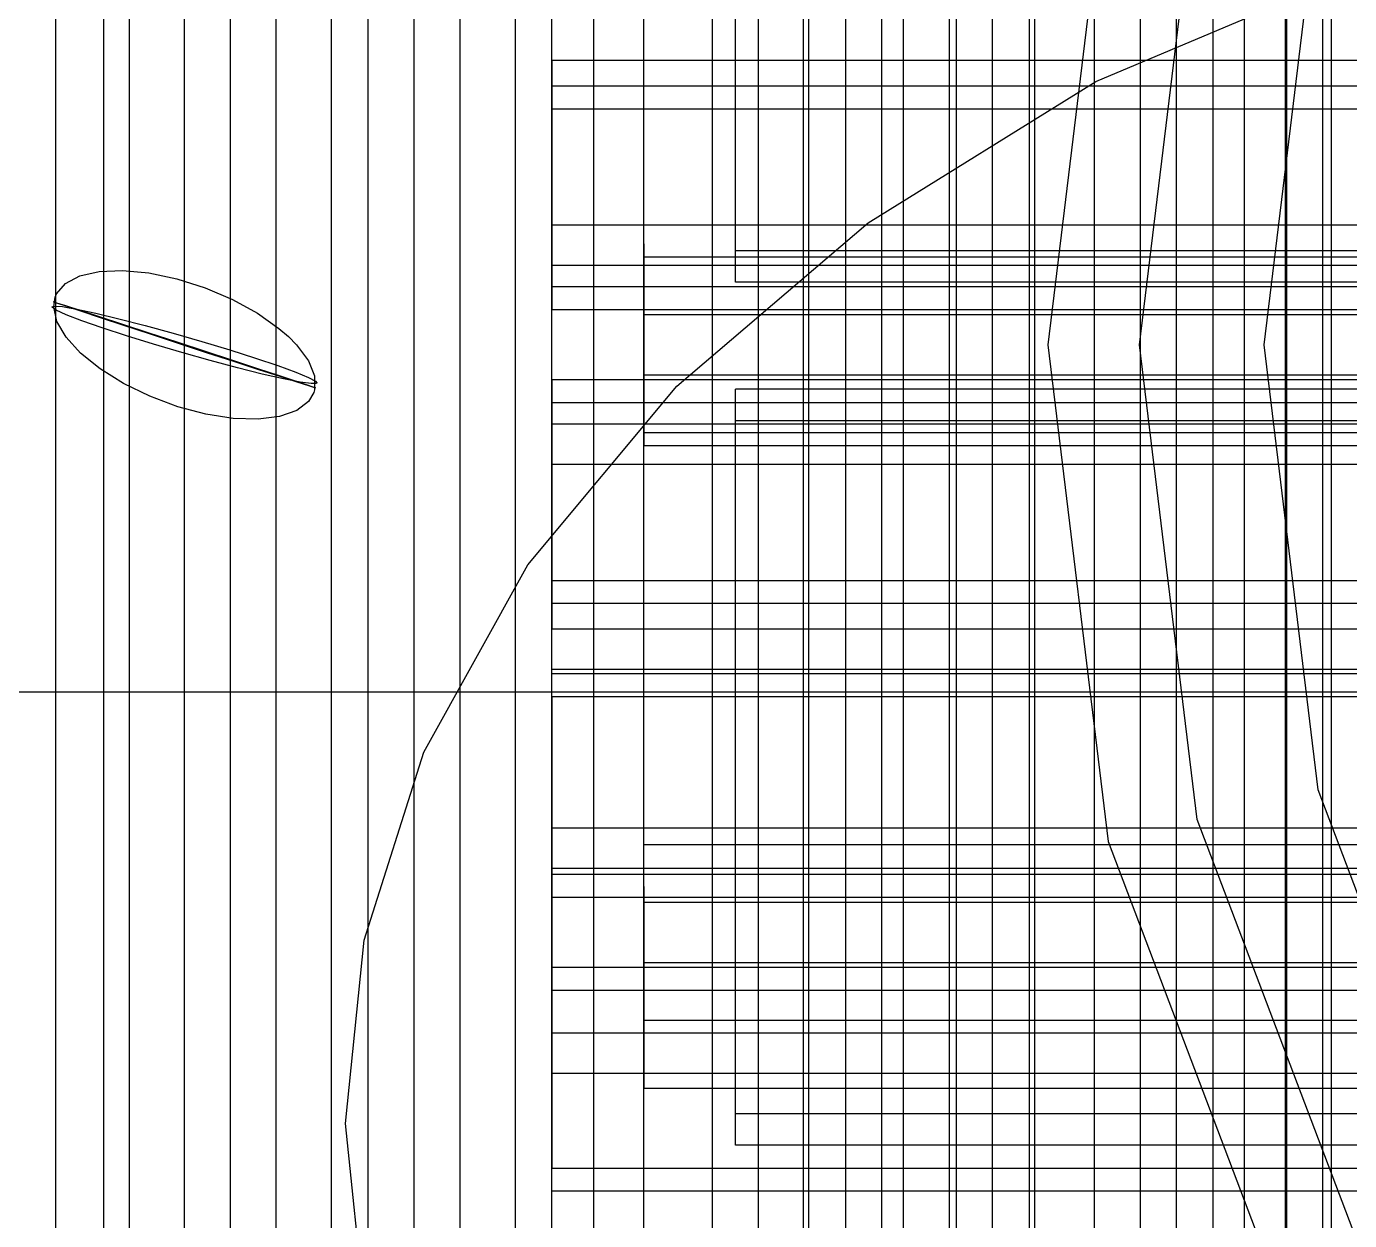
# Model space of a CAD drawing. Header units: millimetres. Extents: x -1175 to 655, y -895 to 720.
# Drawn here: x -975.74 to -967.82, y 38.84 to 45.99 of the extents above; entities that cross this region are included whole.
import ezdxf

# ---------------------------------------------------------------- set-up
doc = ezdxf.new("R2010")
doc.units = ezdxf.units.MM
doc.layers.add('HIDDEN', color=8, linetype='Continuous')
doc.layers.add('VISIBLE', color=7, linetype='Continuous')

msp = doc.modelspace()

# ---------------------------------------------------------------- linework, layer by layer
at = {"layer": 'HIDDEN'}
for points in [[(-968.1984, 110), (-968.1984, 33.08)], [(-968.1984, 96), (-968.1984, 33.08)], [(-974.7984, 31.32), (-974.7984, 56.84)], [(-974.7984, 31.32), (-974.7984, 56.84)], [(-974.7984, 32.48), (-974.7984, 56.84)], [(-974.7984, 31.32), (-974.7984, 56.84)], [(-974.5234, 31.65), (-974.5234, 56.51)], [(-974.5234, 31.65), (-974.5234, 56.51)], [(-974.5234, 31.65), (-974.5234, 56.51)], [(-974.5234, 31.65), (-974.5234, 56.51)], [(-975.5684, 31.1), (-975.5684, 56.4)], [(-975.5684, 31.1), (-975.5684, 56.4)], [(-975.2824, 31.1), (-975.2824, 56.4)], [(-975.2824, 31.1), (-975.2824, 56.4)], [(-975.2824, 31.1), (-975.2824, 56.4)], [(-975.2824, 31.1), (-975.2824, 56.4)], [(-975.2824, 31.1), (-975.2824, 56.4)], [(-975.2824, 31.1), (-975.2824, 56.4)], [(-975.2824, 31.1), (-975.2824, 56.4)], [(-975.2824, 31.1), (-975.2824, 56.4)], [(-975.2824, 31.1), (-975.2824, 56.4)], [(-975.2824, 31.1), (-975.2824, 56.4)], [(-975.2824, 31.1), (-975.2824, 56.4)], [(-975.2824, 31.1), (-975.2824, 56.4)], [(-975.2824, 31.1), (-975.2824, 56.4)], [(-975.2824, 31.1), (-975.2824, 56.4)], [(-975.2824, 31.1), (-975.2824, 56.4)], [(-975.2824, 31.1), (-975.2824, 56.4)], [(-975.2824, 31.1), (-975.2824, 56.4)], [(-975.2824, 31.1), (-975.2824, 56.4)], [(-975.2824, 31.1), (-975.2824, 56.4)], [(-975.2824, 31.1), (-975.2824, 56.4)], [(-975.1284, 31.1), (-975.1284, 56.4)], [(-975.1284, 31.1), (-975.1284, 56.4)], [(-975.1284, 32.48), (-975.1284, 56.4)], [(-975.1284, 31.1), (-975.1284, 56.4)], [(-974.2484, 31.98), (-974.2484, 56.18)], [(-974.2484, 31.98), (-974.2484, 56.18)], [(-974.2484, 31.98), (-974.2484, 56.18)], [(-974.2484, 31.98), (-974.2484, 56.18)], [(-973.6984, 32.53), (-973.6984, 55.63)], [(-973.6984, 32.53), (-973.6984, 55.63)], [(-973.6984, 32.53), (-973.6984, 55.63)], [(-973.6984, 32.53), (-973.6984, 55.63)], [(-973.6984, 32.53), (-973.6984, 55.63)], [(-973.6984, 32.53), (-973.6984, 55.63)], [(-973.4234, 32.805), (-973.4234, 55.355)], [(-973.4234, 32.805), (-973.4234, 55.355)], [(-973.4234, 32.805), (-973.4234, 55.355)], [(-973.4234, 32.805), (-973.4234, 55.355)], [(-973.4234, 32.805), (-973.4234, 55.355)], [(-973.4234, 32.805), (-973.4234, 55.355)], [(-973.4234, 32.805), (-973.4234, 55.355)], [(-973.4234, 32.805), (-973.4234, 55.355)], [(-973.1484, 33.08), (-973.1484, 55.08)], [(-973.1484, 33.08), (-973.1484, 55.08)], [(-973.1484, 33.08), (-973.1484, 55.08)], [(-973.1484, 33.08), (-973.1484, 55.08)], [(-973.1484, 33.355), (-973.1484, 54.805)], [(-973.1484, 33.355), (-973.1484, 54.805)], [(-973.1484, 33.355), (-973.1484, 54.805)], [(-973.1484, 33.355), (-973.1484, 54.805)], [(-973.1484, 33.355), (-973.1484, 54.805)], [(-973.1484, 33.355), (-973.1484, 54.805)], [(-973.9184, 33.63), (-973.9184, 54.53)], [(-973.9184, 33.63), (-973.9184, 54.53)], [(-973.9184, 33.63), (-973.9184, 54.53)], [(-971.6359, 33.85), (-971.6359, 54.31)], [(-971.6359, 33.85), (-971.6359, 54.31)], [(-971.3609, 33.85), (-971.3609, 54.31)], [(-971.3609, 33.85), (-971.3609, 54.31)], [(-970.4919, 33.85), (-970.4919, 54.31)], [(-970.4919, 33.85), (-970.4919, 54.31)], [(-970.2169, 33.85), (-970.2169, 54.31)], [(-970.2169, 33.85), (-970.2169, 54.31)], [(-969.9584, 33.85), (-969.9584, 54.31)], [(-969.9584, 33.85), (-969.9584, 54.31)], [(-969.3479, 33.85), (-969.3479, 54.31)], [(-969.3479, 33.85), (-969.3479, 54.31)], [(-969.0729, 33.85), (-969.0729, 54.31)], [(-969.0729, 33.85), (-969.0729, 54.31)], [(-968.2039, 33.85), (-968.2039, 54.31)], [(-968.2039, 33.85), (-968.2039, 54.31)], [(-967.9289, 33.85), (-967.9289, 54.31)], [(-967.9289, 33.85), (-967.9289, 54.31)], [(-972.8153, 34.18), (-972.8153, 53.98)], [(-972.3464, 34.18), (-972.3464, 53.98)], [(-971.0904, 34.18), (-971.0904, 53.98)], [(-970.6215, 34.18), (-970.6215, 53.98)], [(-970.1753, 34.18), (-970.1753, 53.98)], [(-969.7064, 34.18), (-969.7064, 53.98)], [(-968.4504, 34.18), (-968.4504, 53.98)], [(-967.9815, 34.18), (-967.9815, 53.98)], [(-971.0584, 34.455), (-971.0584, 53.705)], [(-971.0584, 34.455), (-971.0584, 53.705)], [(-971.0584, 34.455), (-971.0584, 53.705)], [(-971.0584, 34.455), (-971.0584, 53.705)], [(-971.0584, 34.455), (-971.0584, 53.705)], [(-971.0584, 34.455), (-971.0584, 53.705)], [(-970.8384, 34.455), (-970.8384, 53.705)], [(-970.8384, 34.455), (-970.8384, 53.705)], [(-970.8384, 34.455), (-970.8384, 53.705)], [(-970.8384, 34.455), (-970.8384, 53.705)], [(-970.8384, 34.455), (-970.8384, 53.705)], [(-970.8384, 34.455), (-970.8384, 53.705)], [(-969.9584, 34.455), (-969.9584, 53.705)], [(-969.9584, 34.455), (-969.9584, 53.705)], [(-969.9584, 34.455), (-969.9584, 53.705)], [(-969.9584, 34.455), (-969.9584, 53.705)], [(-969.9584, 34.455), (-969.9584, 53.705)], [(-969.9584, 34.455), (-969.9584, 53.705)], [(-969.7384, 34.455), (-969.7384, 53.705)], [(-969.7384, 34.455), (-969.7384, 53.705)], [(-969.7384, 34.455), (-969.7384, 53.705)], [(-969.7384, 34.455), (-969.7384, 53.705)], [(-969.7384, 34.455), (-969.7384, 53.705)], [(-969.7384, 34.455), (-969.7384, 53.705)], [(-968.8584, 34.455), (-968.8584, 53.705)], [(-968.8584, 34.455), (-968.8584, 53.705)], [(-968.8584, 34.455), (-968.8584, 53.705)], [(-968.8584, 34.455), (-968.8584, 53.705)], [(-968.8584, 34.455), (-968.8584, 53.705)], [(-968.8584, 34.455), (-968.8584, 53.705)], [(-968.6384, 34.455), (-968.6384, 53.705)], [(-968.6384, 34.455), (-968.6384, 53.705)], [(-968.6384, 34.455), (-968.6384, 53.705)], [(-968.6384, 34.455), (-968.6384, 53.705)], [(-968.6384, 34.455), (-968.6384, 53.705)], [(-968.6384, 34.455), (-968.6384, 53.705)], [(-968.1984, 36.33), (-968.1984, 51.83)], [(-968.1984, 36.33), (-968.1984, 51.83)], [(-971.4984, 44.6443), (-971.4984, 48.9842)], [(-971.4984, 44.6443), (-971.4984, 48.9842)], [(-971.4984, 44.4558), (-971.4984, 48.7957)], [(-971.4984, 44.4558), (-971.4984, 48.7957)], [(-972.0484, 44.6058), (-972.0484, 47.4192)], [(-972.0484, 44.6058), (-972.0484, 47.4192)], [(-972.5984, 45.6298), (-972.5984, 47.2526)], [(-972.5984, 45.6298), (-972.5984, 47.2526)], [(-972.0484, 44.2608), (-972.0484, 47.0742)], [(-972.0484, 44.2608), (-972.0484, 47.0742)], [(-969.2672, 47.0547), (-969.6284, 44.08)], [(-972.5984, 44.7968), (-972.5984, 46.9752)], [(-969.0784, 44.08), (-968.7332, 46.9231)], [(-968.3332, 44.08), (-968.0097, 46.7447)], [(-972.5984, 44.4274), (-972.5984, 46.0502)], [(-972.5984, 44.4274), (-972.5984, 46.0502)], [(-972.5984, 44.7968), (-972.5984, 46.0248)], [(-972.5984, 45.7832), (-972.5984, 44.5552)], [(-941.7984, 45.7832), (-972.5984, 45.7832)], [(-972.5984, 43.6048), (-972.5984, 45.7832)], [(-972.5984, 44.4274), (-972.5984, 45.6298)], [(-941.7984, 45.6298), (-972.5984, 45.6298)], [(-972.5984, 44.4274), (-972.5984, 45.6298)], [(-941.7984, 45.6298), (-972.5984, 45.6298)], [(-972.5984, 45.4926), (-972.5984, 44.2902)], [(-941.7984, 45.4926), (-972.5984, 45.4926)], [(-972.5984, 43.8698), (-972.5984, 45.4926)], [(-972.5984, 45.4926), (-972.5984, 44.2902)], [(-941.7984, 45.4926), (-972.5984, 45.4926)], [(-972.5984, 43.8698), (-972.5984, 45.4926)], [(-941.7984, 44.7968), (-972.5984, 44.7968)], [(-972.0484, 44.685), (-972.0484, 44.6674)], [(-972.0484, 44.6674), (-972.0484, 44.685)], [(-972.0484, 44.685), (-972.0484, 44.6674)], [(-972.0484, 44.6674), (-972.0484, 44.685)], [(-972.0484, 44.685), (-972.0484, 44.6674)], [(-972.0484, 44.6674), (-972.0484, 44.685)], [(-972.0484, 44.685), (-972.0484, 44.6674)], [(-972.0484, 44.6674), (-972.0484, 44.685)], [(-972.0484, 44.685), (-972.0484, 44.6674)], [(-972.0484, 44.6674), (-972.0484, 44.685)], [(-972.0484, 44.685), (-972.0484, 44.6674)], [(-972.0484, 44.6674), (-972.0484, 44.685)], [(-972.0484, 44.685), (-972.0484, 44.6674)], [(-972.0484, 44.6674), (-972.0484, 44.685)], [(-972.0484, 44.685), (-972.0484, 44.6674)], [(-972.0484, 44.6674), (-972.0484, 44.685)], [(-972.0484, 44.685), (-972.0484, 44.6674)], [(-972.0484, 44.6674), (-972.0484, 44.685)], [(-972.0484, 44.6674), (-972.0484, 44.6157)], [(-972.0484, 44.6157), (-972.0484, 44.6674)], [(-972.0484, 44.6674), (-972.0484, 44.6157)], [(-972.0484, 44.6157), (-972.0484, 44.6674)], [(-972.0484, 44.6674), (-972.0484, 44.6157)], [(-972.0484, 44.6157), (-972.0484, 44.6674)], [(-972.0484, 44.6674), (-972.0484, 44.6157)], [(-972.0484, 44.6157), (-972.0484, 44.6674)], [(-972.0484, 44.6674), (-972.0484, 44.6157)], [(-972.0484, 44.6157), (-972.0484, 44.6674)], [(-972.0484, 44.6674), (-972.0484, 44.6157)], [(-972.0484, 44.6157), (-972.0484, 44.6674)], [(-972.0484, 44.6674), (-972.0484, 44.6157)], [(-972.0484, 44.6157), (-972.0484, 44.6674)], [(-972.0484, 44.6674), (-972.0484, 44.6157)], [(-972.0484, 44.6157), (-972.0484, 44.6674)], [(-972.0484, 44.6674), (-972.0484, 44.6157)], [(-972.0484, 44.6157), (-972.0484, 44.6674)], [(-972.0484, 44.6157), (-972.0484, 44.5328)], [(-972.0484, 44.5328), (-972.0484, 44.6157)], [(-972.0484, 44.6157), (-972.0484, 44.5328)], [(-972.0484, 44.5328), (-972.0484, 44.6157)], [(-972.0484, 44.6157), (-972.0484, 44.5328)], [(-972.0484, 44.5328), (-972.0484, 44.6157)], [(-972.0484, 44.6157), (-972.0484, 44.5328)], [(-972.0484, 44.5328), (-972.0484, 44.6157)], [(-972.0484, 44.6157), (-972.0484, 44.5328)], [(-972.0484, 44.5328), (-972.0484, 44.6157)], [(-972.0484, 44.6157), (-972.0484, 44.5328)], [(-972.0484, 44.5328), (-972.0484, 44.6157)], [(-972.0484, 44.6157), (-972.0484, 44.5328)], [(-972.0484, 44.5328), (-972.0484, 44.6157)], [(-972.0484, 44.6157), (-972.0484, 44.5328)], [(-972.0484, 44.5328), (-972.0484, 44.6157)], [(-972.0484, 44.6157), (-972.0484, 44.5328)], [(-972.0484, 44.5328), (-972.0484, 44.6157)], [(-971.4984, 44.4558), (-971.4984, 44.6443)], [(-942.8984, 44.6443), (-971.4984, 44.6443)], [(-971.4984, 44.4558), (-971.4984, 44.6443)], [(-942.8984, 44.6443), (-971.4984, 44.6443)], [(-941.7984, 44.5552), (-972.5984, 44.5552)], [(-972.5984, 42.3768), (-972.5984, 44.5552)], [(-972.0484, 44.2608), (-972.0484, 44.6058)], [(-942.3484, 44.6058), (-972.0484, 44.6058)], [(-972.0484, 44.2608), (-972.0484, 44.6058)], [(-942.3484, 44.6058), (-972.0484, 44.6058)], [(-972.0484, 44.5328), (-972.0484, 44.4237)], [(-972.0484, 44.4237), (-972.0484, 44.5328)], [(-972.0484, 44.5328), (-972.0484, 44.4237)], [(-972.0484, 44.4237), (-972.0484, 44.5328)], [(-972.0484, 44.5328), (-972.0484, 44.4237)], [(-972.0484, 44.4237), (-972.0484, 44.5328)], [(-972.0484, 44.5328), (-972.0484, 44.4237)], [(-972.0484, 44.4237), (-972.0484, 44.5328)], [(-972.0484, 44.5328), (-972.0484, 44.4237)], [(-972.0484, 44.4237), (-972.0484, 44.5328)], [(-972.0484, 44.5328), (-972.0484, 44.4237)], [(-972.0484, 44.4237), (-972.0484, 44.5328)], [(-972.0484, 44.5328), (-972.0484, 44.4237)], [(-972.0484, 44.4237), (-972.0484, 44.5328)], [(-972.0484, 44.5328), (-972.0484, 44.4237)], [(-972.0484, 44.4237), (-972.0484, 44.5328)], [(-972.0484, 44.5328), (-972.0484, 44.4237)], [(-972.0484, 44.4237), (-972.0484, 44.5328)], [(-975.5109, 44.4478), (-975.4244, 44.4934)], [(-975.4244, 44.4934), (-975.3087, 44.5198)], [(-975.3087, 44.5198), (-975.169, 44.5257)], [(-975.169, 44.5257), (-975.0119, 44.5107)], [(-975.0119, 44.5107), (-974.8447, 44.4755)], [(-974.8447, 44.4755), (-974.6753, 44.4217)], [(-942.8984, 44.4558), (-971.4984, 44.4558)], [(-942.8984, 44.4558), (-971.4984, 44.4558)], [(-975.5722, 44.3659), (-975.5641, 44.3849)], [(-975.5641, 44.3849), (-975.5109, 44.4478)], [(-974.6753, 44.4217), (-974.5118, 44.352)], [(-941.7984, 44.4274), (-972.5984, 44.4274)], [(-941.7984, 44.4274), (-972.5984, 44.4274)], [(-972.0484, 44.4237), (-972.0484, 44.2945)], [(-972.0484, 44.2945), (-972.0484, 44.4237)], [(-972.0484, 44.4237), (-972.0484, 44.2945)], [(-972.0484, 44.2945), (-972.0484, 44.4237)], [(-972.0484, 44.4237), (-972.0484, 44.2945)], [(-972.0484, 44.2945), (-972.0484, 44.4237)], [(-972.0484, 44.4237), (-972.0484, 44.2945)], [(-972.0484, 44.2945), (-972.0484, 44.4237)], [(-972.0484, 44.4237), (-972.0484, 44.2945)], [(-972.0484, 44.2945), (-972.0484, 44.4237)], [(-972.0484, 44.4237), (-972.0484, 44.2945)], [(-972.0484, 44.2945), (-972.0484, 44.4237)], [(-972.0484, 44.4237), (-972.0484, 44.2945)], [(-972.0484, 44.2945), (-972.0484, 44.4237)], [(-972.0484, 44.4237), (-972.0484, 44.2945)], [(-972.0484, 44.2945), (-972.0484, 44.4237)], [(-972.0484, 44.4237), (-972.0484, 44.2945)], [(-972.0484, 44.2945), (-972.0484, 44.4237)], [(-975.5912, 44.3081), (-975.578, 44.3125)], [(-975.591, 44.3053), (-975.5912, 44.3081)], [(-975.5669, 44.2875), (-975.591, 44.3053)], [(-975.5773, 44.3352), (-975.5823, 44.3372)], [(-975.5823, 44.3372), (-975.5645, 44.332)], [(-975.5823, 44.3372), (-975.5823, 44.3372)], [(-975.5816, 44.3079), (-975.5722, 44.3659)], [(-975.5626, 44.2202), (-975.5816, 44.3079)], [(-975.578, 44.3125), (-975.529, 44.309)], [(-975.5626, 44.33), (-975.5773, 44.3352)], [(-975.5645, 44.332), (-975.5113, 44.3152)], [(-975.5076, 44.3113), (-975.5626, 44.33)], [(-975.529, 44.309), (-975.4899, 44.3029)], [(-975.5113, 44.3152), (-975.4248, 44.2874)], [(-975.4194, 44.2818), (-975.5076, 44.3113)], [(-975.4899, 44.3029), (-975.4424, 44.2941)], [(-975.4424, 44.2941), (-975.3293, 44.2698)], [(-974.5118, 44.352), (-974.362, 44.2697)], [(-972.0484, 44.2945), (-972.0484, 44.1529)], [(-972.0484, 44.1529), (-972.0484, 44.2945)], [(-972.0484, 44.2945), (-972.0484, 44.1529)], [(-972.0484, 44.1529), (-972.0484, 44.2945)], [(-972.0484, 44.2945), (-972.0484, 44.1529)], [(-972.0484, 44.1529), (-972.0484, 44.2945)], [(-972.0484, 44.2945), (-972.0484, 44.1529)], [(-972.0484, 44.1529), (-972.0484, 44.2945)], [(-972.0484, 44.2945), (-972.0484, 44.1529)], [(-972.0484, 44.1529), (-972.0484, 44.2945)], [(-972.0484, 44.2945), (-972.0484, 44.1529)], [(-972.0484, 44.1529), (-972.0484, 44.2945)], [(-972.0484, 44.2945), (-972.0484, 44.1529)], [(-972.0484, 44.1529), (-972.0484, 44.2945)], [(-972.0484, 44.2945), (-972.0484, 44.1529)], [(-972.0484, 44.1529), (-972.0484, 44.2945)], [(-972.0484, 44.2945), (-972.0484, 44.1529)], [(-972.0484, 44.1529), (-972.0484, 44.2945)], [(-975.5068, 44.26), (-975.5669, 44.2875)], [(-975.508, 44.126), (-975.5626, 44.2202)], [(-975.4135, 44.224), (-975.5068, 44.26)], [(-975.4248, 44.2874), (-975.3087, 44.2499)], [(-975.302, 44.2427), (-975.4194, 44.2818)], [(-975.2914, 44.1813), (-975.4135, 44.224)], [(-975.3293, 44.2698), (-975.1911, 44.2366)], [(-975.3087, 44.2499), (-975.1687, 44.2043)], [(-975.1608, 44.196), (-975.302, 44.2427)], [(-975.1911, 44.2366), (-975.0341, 44.196)], [(-974.362, 44.2697), (-974.233, 44.179)], [(-941.7984, 44.2902), (-972.5984, 44.2902)], [(-972.5984, 42.6674), (-972.5984, 44.2902)], [(-941.7984, 44.2902), (-972.5984, 44.2902)], [(-972.5984, 42.6674), (-972.5984, 44.2902)], [(-942.3484, 44.2608), (-972.0484, 44.2608)], [(-942.3484, 44.2608), (-972.0484, 44.2608)], [(-975.1463, 44.1339), (-975.2914, 44.1813)], [(-975.1687, 44.2043), (-975.0113, 44.1529)], [(-975.0027, 44.1439), (-975.1608, 44.196)], [(-975.0341, 44.196), (-974.8657, 44.1499)], [(-975.0113, 44.1529), (-974.844, 44.0982)], [(-974.8351, 44.0888), (-975.0027, 44.1439)], [(-974.8657, 44.1499), (-974.694, 44.1005)], [(-974.233, 44.179), (-974.1759, 44.1297)], [(-972.0484, 44.1529), (-972.0484, 44.0071)], [(-972.0484, 44.0071), (-972.0484, 44.1529)], [(-972.0484, 44.1529), (-972.0484, 44.0071)], [(-972.0484, 44.0071), (-972.0484, 44.1529)], [(-972.0484, 44.1529), (-972.0484, 44.0071)], [(-972.0484, 44.0071), (-972.0484, 44.1529)], [(-972.0484, 44.1529), (-972.0484, 44.0071)], [(-972.0484, 44.0071), (-972.0484, 44.1529)], [(-972.0484, 44.1529), (-972.0484, 44.0071)], [(-972.0484, 44.0071), (-972.0484, 44.1529)], [(-972.0484, 44.1529), (-972.0484, 44.0071)], [(-972.0484, 44.0071), (-972.0484, 44.1529)], [(-972.0484, 44.1529), (-972.0484, 44.0071)], [(-972.0484, 44.0071), (-972.0484, 44.1529)], [(-972.0484, 44.1529), (-972.0484, 44.0071)], [(-972.0484, 44.0071), (-972.0484, 44.1529)], [(-972.0484, 44.1529), (-972.0484, 44.0071)], [(-972.0484, 44.0071), (-972.0484, 44.1529)], [(-975.4202, 44.0297), (-975.508, 44.126)], [(-974.985, 44.084), (-975.1463, 44.1339)], [(-974.8151, 44.034), (-974.985, 44.084)], [(-974.844, 44.0982), (-974.6746, 44.0426)], [(-974.6659, 44.0334), (-974.8351, 44.0888)], [(-974.694, 44.1005), (-974.5272, 44.0501)], [(-974.1759, 44.1297), (-974.1268, 44.08)], [(-974.1268, 44.08), (-974.0565, 43.9852)], [(-969.6284, 44.08), (-969.2672, 41.1053)], [(-968.7332, 41.2369), (-969.0784, 44.08)], [(-968.0097, 41.4153), (-968.3332, 44.08)], [(-975.3035, 43.9357), (-975.4202, 44.0297)], [(-974.6445, 43.9861), (-974.8151, 44.034)], [(-974.6746, 44.0426), (-974.5112, 43.9888)], [(-974.503, 43.9801), (-974.6659, 44.0334)], [(-974.4811, 43.9425), (-974.6445, 43.9861)], [(-974.5272, 44.0501), (-974.3733, 44.0012)], [(-974.5112, 43.9888), (-974.3612, 43.9393)], [(-974.3539, 43.9315), (-974.503, 43.9801)], [(-974.3733, 44.0012), (-974.2393, 43.9559)], [(-974.0565, 43.9852), (-974.02, 43.8942)], [(-972.0484, 44.0071), (-972.0484, 43.8655)], [(-972.0484, 43.8655), (-972.0484, 44.0071)], [(-972.0484, 44.0071), (-972.0484, 43.8655)], [(-972.0484, 43.8655), (-972.0484, 44.0071)], [(-972.0484, 44.0071), (-972.0484, 43.8655)], [(-972.0484, 43.8655), (-972.0484, 44.0071)], [(-972.0484, 44.0071), (-972.0484, 43.8655)], [(-972.0484, 43.8655), (-972.0484, 44.0071)], [(-972.0484, 44.0071), (-972.0484, 43.8655)], [(-972.0484, 43.8655), (-972.0484, 44.0071)], [(-972.0484, 44.0071), (-972.0484, 43.8655)], [(-972.0484, 43.8655), (-972.0484, 44.0071)], [(-972.0484, 44.0071), (-972.0484, 43.8655)], [(-972.0484, 43.8655), (-972.0484, 44.0071)], [(-972.0484, 44.0071), (-972.0484, 43.8655)], [(-972.0484, 43.8655), (-972.0484, 44.0071)], [(-972.0484, 44.0071), (-972.0484, 43.8655)], [(-972.0484, 43.8655), (-972.0484, 44.0071)], [(-975.1633, 43.8484), (-975.3035, 43.9357)], [(-974.3325, 43.9054), (-974.4811, 43.9425)], [(-974.3612, 43.9393), (-974.2317, 43.8963)], [(-974.2257, 43.8899), (-974.3539, 43.9315)], [(-974.2056, 43.8765), (-974.3325, 43.9054)], [(-974.2393, 43.9559), (-974.1315, 43.9165)], [(-974.1315, 43.9165), (-974.0549, 43.8848)], [(-972.0484, 43.5542), (-972.0484, 43.8992)], [(-942.3484, 43.8992), (-972.0484, 43.8992)], [(-972.0484, 41.0858), (-972.0484, 43.8992)], [(-972.0484, 43.5542), (-972.0484, 43.8992)], [(-942.3484, 43.8992), (-972.0484, 43.8992)], [(-972.0484, 41.0858), (-972.0484, 43.8992)], [(-975.006, 43.772), (-975.1633, 43.8484)], [(-974.2317, 43.8963), (-974.1287, 43.862)], [(-974.1241, 43.8571), (-974.2257, 43.8899)], [(-974.1064, 43.857), (-974.2056, 43.8765)], [(-974.1287, 43.862), (-974.0568, 43.8378)], [(-974.054, 43.8348), (-974.1241, 43.8571)], [(-974.0394, 43.8479), (-974.1064, 43.857)], [(-974.0568, 43.8378), (-974.0196, 43.8249)], [(-974.0549, 43.8848), (-974.013, 43.8621)], [(-974.0186, 43.8238), (-974.054, 43.8348)], [(-974.0078, 43.8497), (-974.0394, 43.8479)], [(-974.02, 43.8942), (-974.0195, 43.8114)], [(-974.0196, 43.8249), (-974.0145, 43.8228)], [(-974.0145, 43.8228), (-974.0186, 43.8238)], [(-974.013, 43.8621), (-974.0055, 43.852)], [(-974.0055, 43.852), (-974.0078, 43.8497)], [(-972.5984, 43.8698), (-972.5984, 42.6674)], [(-941.7984, 43.8698), (-972.5984, 43.8698)], [(-972.5984, 43.8698), (-972.5984, 42.6674)], [(-941.7984, 43.8698), (-972.5984, 43.8698)], [(-972.0484, 43.8655), (-972.0484, 43.7363)], [(-972.0484, 43.7363), (-972.0484, 43.8655)], [(-972.0484, 43.8655), (-972.0484, 43.7363)], [(-972.0484, 43.7363), (-972.0484, 43.8655)], [(-972.0484, 43.8655), (-972.0484, 43.7363)], [(-972.0484, 43.7363), (-972.0484, 43.8655)], [(-972.0484, 43.8655), (-972.0484, 43.7363)], [(-972.0484, 43.7363), (-972.0484, 43.8655)], [(-972.0484, 43.8655), (-972.0484, 43.7363)], [(-972.0484, 43.7363), (-972.0484, 43.8655)], [(-972.0484, 43.8655), (-972.0484, 43.7363)], [(-972.0484, 43.7363), (-972.0484, 43.8655)], [(-972.0484, 43.8655), (-972.0484, 43.7363)], [(-972.0484, 43.7363), (-972.0484, 43.8655)], [(-972.0484, 43.8655), (-972.0484, 43.7363)], [(-972.0484, 43.7363), (-972.0484, 43.8655)], [(-972.0484, 43.8655), (-972.0484, 43.7363)], [(-972.0484, 43.7363), (-972.0484, 43.8655)], [(-974.839, 43.7098), (-975.006, 43.772)], [(-974.0555, 43.7411), (-974.1263, 43.6865)], [(-974.0246, 43.794), (-974.0555, 43.7411)], [(-974.0195, 43.8114), (-974.0246, 43.794)], [(-971.4984, 43.6257), (-971.4984, 43.8142)], [(-942.8984, 43.8142), (-971.4984, 43.8142)], [(-971.4984, 39.4743), (-971.4984, 43.8142)], [(-971.4984, 43.6257), (-971.4984, 43.8142)], [(-942.8984, 43.8142), (-971.4984, 43.8142)], [(-971.4984, 39.4743), (-971.4984, 43.8142)], [(-974.67, 43.665), (-974.839, 43.7098)], [(-974.507, 43.6395), (-974.67, 43.665)], [(-974.1263, 43.6865), (-974.2286, 43.6505)], [(-972.5984, 42.5302), (-972.5984, 43.7326)], [(-941.7984, 43.7326), (-972.5984, 43.7326)], [(-972.5984, 42.1098), (-972.5984, 43.7326)], [(-972.5984, 42.5302), (-972.5984, 43.7326)], [(-941.7984, 43.7326), (-972.5984, 43.7326)], [(-972.5984, 42.1098), (-972.5984, 43.7326)], [(-972.0484, 43.7363), (-972.0484, 43.6272)], [(-972.0484, 43.6272), (-972.0484, 43.7363)], [(-972.0484, 43.7363), (-972.0484, 43.6272)], [(-972.0484, 43.6272), (-972.0484, 43.7363)], [(-972.0484, 43.7363), (-972.0484, 43.6272)], [(-972.0484, 43.6272), (-972.0484, 43.7363)], [(-972.0484, 43.7363), (-972.0484, 43.6272)], [(-972.0484, 43.6272), (-972.0484, 43.7363)], [(-972.0484, 43.7363), (-972.0484, 43.6272)], [(-972.0484, 43.6272), (-972.0484, 43.7363)], [(-972.0484, 43.7363), (-972.0484, 43.6272)], [(-972.0484, 43.6272), (-972.0484, 43.7363)], [(-972.0484, 43.7363), (-972.0484, 43.6272)], [(-972.0484, 43.6272), (-972.0484, 43.7363)], [(-972.0484, 43.7363), (-972.0484, 43.6272)], [(-972.0484, 43.6272), (-972.0484, 43.7363)], [(-972.0484, 43.7363), (-972.0484, 43.6272)], [(-972.0484, 43.6272), (-972.0484, 43.7363)], [(-974.3575, 43.6345), (-974.507, 43.6395)], [(-974.2286, 43.6505), (-974.3575, 43.6345)], [(-972.5984, 43.6048), (-972.5984, 42.3768)], [(-941.7984, 43.6048), (-972.5984, 43.6048)], [(-972.0484, 43.6272), (-972.0484, 43.5443)], [(-972.0484, 43.5443), (-972.0484, 43.6272)], [(-972.0484, 43.6272), (-972.0484, 43.5443)], [(-972.0484, 43.5443), (-972.0484, 43.6272)], [(-972.0484, 43.6272), (-972.0484, 43.5443)], [(-972.0484, 43.5443), (-972.0484, 43.6272)], [(-972.0484, 43.6272), (-972.0484, 43.5443)], [(-972.0484, 43.5443), (-972.0484, 43.6272)], [(-972.0484, 43.6272), (-972.0484, 43.5443)], [(-972.0484, 43.5443), (-972.0484, 43.6272)], [(-972.0484, 43.6272), (-972.0484, 43.5443)], [(-972.0484, 43.5443), (-972.0484, 43.6272)], [(-972.0484, 43.6272), (-972.0484, 43.5443)], [(-972.0484, 43.5443), (-972.0484, 43.6272)], [(-972.0484, 43.6272), (-972.0484, 43.5443)], [(-972.0484, 43.5443), (-972.0484, 43.6272)], [(-972.0484, 43.6272), (-972.0484, 43.5443)], [(-972.0484, 43.5443), (-972.0484, 43.6272)], [(-942.8984, 43.6257), (-971.4984, 43.6257)], [(-971.4984, 39.2858), (-971.4984, 43.6257)], [(-942.8984, 43.6257), (-971.4984, 43.6257)], [(-971.4984, 39.2858), (-971.4984, 43.6257)], [(-942.3484, 43.5542), (-972.0484, 43.5542)], [(-972.0484, 40.7408), (-972.0484, 43.5542)], [(-942.3484, 43.5542), (-972.0484, 43.5542)], [(-972.0484, 40.7408), (-972.0484, 43.5542)], [(-972.0484, 43.5443), (-972.0484, 43.4926)], [(-972.0484, 43.4926), (-972.0484, 43.5443)], [(-972.0484, 43.5443), (-972.0484, 43.4926)], [(-972.0484, 43.4926), (-972.0484, 43.5443)], [(-972.0484, 43.5443), (-972.0484, 43.4926)], [(-972.0484, 43.4926), (-972.0484, 43.5443)], [(-972.0484, 43.5443), (-972.0484, 43.4926)], [(-972.0484, 43.4926), (-972.0484, 43.5443)], [(-972.0484, 43.5443), (-972.0484, 43.4926)], [(-972.0484, 43.4926), (-972.0484, 43.5443)], [(-972.0484, 43.5443), (-972.0484, 43.4926)], [(-972.0484, 43.4926), (-972.0484, 43.5443)], [(-972.0484, 43.5443), (-972.0484, 43.4926)], [(-972.0484, 43.4926), (-972.0484, 43.5443)], [(-972.0484, 43.5443), (-972.0484, 43.4926)], [(-972.0484, 43.4926), (-972.0484, 43.5443)], [(-972.0484, 43.5443), (-972.0484, 43.4926)], [(-972.0484, 43.4926), (-972.0484, 43.5443)], [(-972.0484, 43.4926), (-972.0484, 43.475)], [(-972.0484, 43.475), (-972.0484, 43.4926)], [(-972.0484, 43.4926), (-972.0484, 43.475)], [(-972.0484, 43.475), (-972.0484, 43.4926)], [(-972.0484, 43.4926), (-972.0484, 43.475)], [(-972.0484, 43.475), (-972.0484, 43.4926)], [(-972.0484, 43.4926), (-972.0484, 43.475)], [(-972.0484, 43.475), (-972.0484, 43.4926)], [(-972.0484, 43.4926), (-972.0484, 43.475)], [(-972.0484, 43.475), (-972.0484, 43.4926)], [(-972.0484, 43.4926), (-972.0484, 43.475)], [(-972.0484, 43.475), (-972.0484, 43.4926)], [(-972.0484, 43.4926), (-972.0484, 43.475)], [(-972.0484, 43.475), (-972.0484, 43.4926)], [(-972.0484, 43.4926), (-972.0484, 43.475)], [(-972.0484, 43.475), (-972.0484, 43.4926)], [(-972.0484, 43.4926), (-972.0484, 43.475)], [(-972.0484, 43.475), (-972.0484, 43.4926)], [(-942.3484, 43.475), (-972.0484, 43.475)], [(-942.3484, 43.475), (-972.0484, 43.475)], [(-942.3484, 43.475), (-972.0484, 43.475)], [(-942.3484, 43.475), (-972.0484, 43.475)], [(-942.3484, 43.475), (-972.0484, 43.475)], [(-942.3484, 43.475), (-972.0484, 43.475)], [(-942.3484, 43.475), (-972.0484, 43.475)], [(-942.3484, 43.475), (-972.0484, 43.475)], [(-942.3484, 43.475), (-972.0484, 43.475)], [(-972.5984, 42.1352), (-972.5984, 43.3632)], [(-941.7984, 43.3632), (-972.5984, 43.3632)], [(-972.5984, 41.1848), (-972.5984, 43.3632)], [(-941.7984, 42.6674), (-972.5984, 42.6674)], [(-941.7984, 42.6674), (-972.5984, 42.6674)], [(-941.7984, 42.5302), (-972.5984, 42.5302)], [(-972.5984, 40.9074), (-972.5984, 42.5302)], [(-941.7984, 42.5302), (-972.5984, 42.5302)], [(-972.5984, 40.9074), (-972.5984, 42.5302)], [(-941.7984, 42.3768), (-972.5984, 42.3768)], [(-941.7984, 42.1352), (-972.5984, 42.1352)], [(-972.5984, 39.9568), (-972.5984, 42.1352)], [(-972.5984, 40.9074), (-972.5984, 42.1098)], [(-941.7984, 42.1098), (-972.5984, 42.1098)], [(-972.5984, 40.9074), (-972.5984, 42.1098)], [(-941.7984, 42.1098), (-972.5984, 42.1098)], [(-922.1984, 42), (-992.1984, 42)], [(-922.1984, 42), (-973.1655, 42)], [(-972.5984, 41.9726), (-972.5984, 40.7702)], [(-941.7984, 41.9726), (-972.5984, 41.9726)], [(-972.5984, 40.3498), (-972.5984, 41.9726)], [(-972.5984, 41.9726), (-972.5984, 40.7702)], [(-941.7984, 41.9726), (-972.5984, 41.9726)], [(-972.5984, 40.3498), (-972.5984, 41.9726)], [(-967.0578, 38.9054), (-968.0097, 41.4153)], [(-967.7176, 38.5591), (-968.7332, 41.2369)], [(-972.5984, 39.9568), (-972.5984, 41.1848)], [(-941.7984, 41.1848), (-972.5984, 41.1848)], [(-972.0484, 40.7408), (-972.0484, 41.0858)], [(-942.3484, 41.0858), (-972.0484, 41.0858)], [(-972.0484, 40.7408), (-972.0484, 41.0858)], [(-942.3484, 41.0858), (-972.0484, 41.0858)], [(-969.2672, 41.1053), (-968.2046, 38.3035)], [(-972.5984, 40.9432), (-972.5984, 39.7152)], [(-941.7984, 40.9432), (-972.5984, 40.9432)], [(-972.5984, 38.7648), (-972.5984, 40.9432)], [(-941.7984, 40.9074), (-972.5984, 40.9074)], [(-941.7984, 40.9074), (-972.5984, 40.9074)], [(-972.0484, 40.835), (-972.0484, 40.8174)], [(-972.0484, 40.8174), (-972.0484, 40.835)], [(-972.0484, 40.835), (-972.0484, 40.8174)], [(-972.0484, 40.8174), (-972.0484, 40.835)], [(-972.0484, 40.835), (-972.0484, 40.8174)], [(-972.0484, 40.8174), (-972.0484, 40.835)], [(-972.0484, 40.835), (-972.0484, 40.8174)], [(-972.0484, 40.8174), (-972.0484, 40.835)], [(-972.0484, 40.835), (-972.0484, 40.8174)], [(-972.0484, 40.8174), (-972.0484, 40.835)], [(-972.0484, 40.835), (-972.0484, 40.8174)], [(-972.0484, 40.8174), (-972.0484, 40.835)], [(-972.0484, 40.835), (-972.0484, 40.8174)], [(-972.0484, 40.8174), (-972.0484, 40.835)], [(-972.0484, 40.835), (-972.0484, 40.8174)], [(-972.0484, 40.8174), (-972.0484, 40.835)], [(-972.0484, 40.835), (-972.0484, 40.8174)], [(-972.0484, 40.8174), (-972.0484, 40.835)], [(-972.0484, 40.8174), (-972.0484, 40.7657)], [(-972.0484, 40.7657), (-972.0484, 40.8174)], [(-972.0484, 40.8174), (-972.0484, 40.7657)], [(-972.0484, 40.7657), (-972.0484, 40.8174)], [(-972.0484, 40.8174), (-972.0484, 40.7657)], [(-972.0484, 40.7657), (-972.0484, 40.8174)], [(-972.0484, 40.8174), (-972.0484, 40.7657)], [(-972.0484, 40.7657), (-972.0484, 40.8174)], [(-972.0484, 40.8174), (-972.0484, 40.7657)], [(-972.0484, 40.7657), (-972.0484, 40.8174)], [(-972.0484, 40.8174), (-972.0484, 40.7657)], [(-972.0484, 40.7657), (-972.0484, 40.8174)], [(-972.0484, 40.8174), (-972.0484, 40.7657)], [(-972.0484, 40.7657), (-972.0484, 40.8174)], [(-972.0484, 40.8174), (-972.0484, 40.7657)], [(-972.0484, 40.7657), (-972.0484, 40.8174)], [(-972.0484, 40.8174), (-972.0484, 40.7657)], [(-972.0484, 40.7657), (-972.0484, 40.8174)], [(-941.7984, 40.7702), (-972.5984, 40.7702)], [(-972.5984, 39.1474), (-972.5984, 40.7702)], [(-941.7984, 40.7702), (-972.5984, 40.7702)], [(-972.5984, 39.1474), (-972.5984, 40.7702)], [(-972.0484, 40.7657), (-972.0484, 40.6828)], [(-972.0484, 40.6828), (-972.0484, 40.7657)], [(-972.0484, 40.7657), (-972.0484, 40.6828)], [(-972.0484, 40.6828), (-972.0484, 40.7657)], [(-972.0484, 40.7657), (-972.0484, 40.6828)], [(-972.0484, 40.6828), (-972.0484, 40.7657)], [(-972.0484, 40.7657), (-972.0484, 40.6828)], [(-972.0484, 40.6828), (-972.0484, 40.7657)], [(-972.0484, 40.7657), (-972.0484, 40.6828)], [(-972.0484, 40.6828), (-972.0484, 40.7657)], [(-972.0484, 40.7657), (-972.0484, 40.6828)], [(-972.0484, 40.6828), (-972.0484, 40.7657)], [(-972.0484, 40.7657), (-972.0484, 40.6828)], [(-972.0484, 40.6828), (-972.0484, 40.7657)], [(-972.0484, 40.7657), (-972.0484, 40.6828)], [(-972.0484, 40.6828), (-972.0484, 40.7657)], [(-972.0484, 40.7657), (-972.0484, 40.6828)], [(-972.0484, 40.6828), (-972.0484, 40.7657)], [(-942.3484, 40.7408), (-972.0484, 40.7408)], [(-942.3484, 40.7408), (-972.0484, 40.7408)], [(-972.0484, 40.6828), (-972.0484, 40.5737)], [(-972.0484, 40.5737), (-972.0484, 40.6828)], [(-972.0484, 40.6828), (-972.0484, 40.5737)], [(-972.0484, 40.5737), (-972.0484, 40.6828)], [(-972.0484, 40.6828), (-972.0484, 40.5737)], [(-972.0484, 40.5737), (-972.0484, 40.6828)], [(-972.0484, 40.6828), (-972.0484, 40.5737)], [(-972.0484, 40.5737), (-972.0484, 40.6828)], [(-972.0484, 40.6828), (-972.0484, 40.5737)], [(-972.0484, 40.5737), (-972.0484, 40.6828)], [(-972.0484, 40.6828), (-972.0484, 40.5737)], [(-972.0484, 40.5737), (-972.0484, 40.6828)], [(-972.0484, 40.6828), (-972.0484, 40.5737)], [(-972.0484, 40.5737), (-972.0484, 40.6828)], [(-972.0484, 40.6828), (-972.0484, 40.5737)], [(-972.0484, 40.5737), (-972.0484, 40.6828)], [(-972.0484, 40.6828), (-972.0484, 40.5737)], [(-972.0484, 40.5737), (-972.0484, 40.6828)], [(-972.0484, 40.5737), (-972.0484, 40.4445)], [(-972.0484, 40.4445), (-972.0484, 40.5737)], [(-972.0484, 40.5737), (-972.0484, 40.4445)], [(-972.0484, 40.4445), (-972.0484, 40.5737)], [(-972.0484, 40.5737), (-972.0484, 40.4445)], [(-972.0484, 40.4445), (-972.0484, 40.5737)], [(-972.0484, 40.5737), (-972.0484, 40.4445)], [(-972.0484, 40.4445), (-972.0484, 40.5737)], [(-972.0484, 40.5737), (-972.0484, 40.4445)], [(-972.0484, 40.4445), (-972.0484, 40.5737)], [(-972.0484, 40.5737), (-972.0484, 40.4445)], [(-972.0484, 40.4445), (-972.0484, 40.5737)], [(-972.0484, 40.5737), (-972.0484, 40.4445)], [(-972.0484, 40.4445), (-972.0484, 40.5737)], [(-972.0484, 40.5737), (-972.0484, 40.4445)], [(-972.0484, 40.4445), (-972.0484, 40.5737)], [(-972.0484, 40.5737), (-972.0484, 40.4445)], [(-972.0484, 40.4445), (-972.0484, 40.5737)], [(-972.0484, 40.4445), (-972.0484, 40.3029)], [(-972.0484, 40.3029), (-972.0484, 40.4445)], [(-972.0484, 40.4445), (-972.0484, 40.3029)], [(-972.0484, 40.3029), (-972.0484, 40.4445)], [(-972.0484, 40.4445), (-972.0484, 40.3029)], [(-972.0484, 40.3029), (-972.0484, 40.4445)], [(-972.0484, 40.4445), (-972.0484, 40.3029)], [(-972.0484, 40.3029), (-972.0484, 40.4445)], [(-972.0484, 40.4445), (-972.0484, 40.3029)], [(-972.0484, 40.3029), (-972.0484, 40.4445)], [(-972.0484, 40.4445), (-972.0484, 40.3029)], [(-972.0484, 40.3029), (-972.0484, 40.4445)], [(-972.0484, 40.4445), (-972.0484, 40.3029)], [(-972.0484, 40.3029), (-972.0484, 40.4445)], [(-972.0484, 40.4445), (-972.0484, 40.3029)], [(-972.0484, 40.3029), (-972.0484, 40.4445)], [(-972.0484, 40.4445), (-972.0484, 40.3029)], [(-972.0484, 40.3029), (-972.0484, 40.4445)], [(-972.5984, 40.3498), (-972.5984, 39.1474)], [(-941.7984, 40.3498), (-972.5984, 40.3498)], [(-972.5984, 40.3498), (-972.5984, 39.1474)], [(-941.7984, 40.3498), (-972.5984, 40.3498)], [(-972.0484, 40.0342), (-972.0484, 40.3792)], [(-942.3484, 40.3792), (-972.0484, 40.3792)], [(-972.0484, 37.5658), (-972.0484, 40.3792)], [(-972.0484, 40.0342), (-972.0484, 40.3792)], [(-942.3484, 40.3792), (-972.0484, 40.3792)], [(-972.0484, 37.5658), (-972.0484, 40.3792)], [(-972.0484, 40.3029), (-972.0484, 40.1571)], [(-972.0484, 40.1571), (-972.0484, 40.3029)], [(-972.0484, 40.3029), (-972.0484, 40.1571)], [(-972.0484, 40.1571), (-972.0484, 40.3029)], [(-972.0484, 40.3029), (-972.0484, 40.1571)], [(-972.0484, 40.1571), (-972.0484, 40.3029)], [(-972.0484, 40.3029), (-972.0484, 40.1571)], [(-972.0484, 40.1571), (-972.0484, 40.3029)], [(-972.0484, 40.3029), (-972.0484, 40.1571)], [(-972.0484, 40.1571), (-972.0484, 40.3029)], [(-972.0484, 40.3029), (-972.0484, 40.1571)], [(-972.0484, 40.1571), (-972.0484, 40.3029)], [(-972.0484, 40.3029), (-972.0484, 40.1571)], [(-972.0484, 40.1571), (-972.0484, 40.3029)], [(-972.0484, 40.3029), (-972.0484, 40.1571)], [(-972.0484, 40.1571), (-972.0484, 40.3029)], [(-972.0484, 40.3029), (-972.0484, 40.1571)], [(-972.0484, 40.1571), (-972.0484, 40.3029)], [(-972.5984, 39.0102), (-972.5984, 40.2126)], [(-941.7984, 40.2126), (-972.5984, 40.2126)], [(-972.5984, 38.5898), (-972.5984, 40.2126)], [(-972.5984, 39.0102), (-972.5984, 40.2126)], [(-941.7984, 40.2126), (-972.5984, 40.2126)], [(-972.5984, 38.5898), (-972.5984, 40.2126)], [(-972.0484, 40.1571), (-972.0484, 40.0155)], [(-972.0484, 40.0155), (-972.0484, 40.1571)], [(-972.0484, 40.1571), (-972.0484, 40.0155)], [(-972.0484, 40.0155), (-972.0484, 40.1571)], [(-972.0484, 40.1571), (-972.0484, 40.0155)], [(-972.0484, 40.0155), (-972.0484, 40.1571)], [(-972.0484, 40.1571), (-972.0484, 40.0155)], [(-972.0484, 40.0155), (-972.0484, 40.1571)], [(-972.0484, 40.1571), (-972.0484, 40.0155)], [(-972.0484, 40.0155), (-972.0484, 40.1571)], [(-972.0484, 40.1571), (-972.0484, 40.0155)], [(-972.0484, 40.0155), (-972.0484, 40.1571)], [(-972.0484, 40.1571), (-972.0484, 40.0155)], [(-972.0484, 40.0155), (-972.0484, 40.1571)], [(-972.0484, 40.1571), (-972.0484, 40.0155)], [(-972.0484, 40.0155), (-972.0484, 40.1571)], [(-972.0484, 40.1571), (-972.0484, 40.0155)], [(-972.0484, 40.0155), (-972.0484, 40.1571)], [(-942.3484, 40.0342), (-972.0484, 40.0342)], [(-972.0484, 37.2208), (-972.0484, 40.0342)], [(-942.3484, 40.0342), (-972.0484, 40.0342)], [(-972.0484, 37.2208), (-972.0484, 40.0342)], [(-972.0484, 40.0155), (-972.0484, 39.8863)], [(-972.0484, 39.8863), (-972.0484, 40.0155)], [(-972.0484, 40.0155), (-972.0484, 39.8863)], [(-972.0484, 39.8863), (-972.0484, 40.0155)], [(-972.0484, 40.0155), (-972.0484, 39.8863)], [(-972.0484, 39.8863), (-972.0484, 40.0155)], [(-972.0484, 40.0155), (-972.0484, 39.8863)], [(-972.0484, 39.8863), (-972.0484, 40.0155)], [(-972.0484, 40.0155), (-972.0484, 39.8863)], [(-972.0484, 39.8863), (-972.0484, 40.0155)], [(-972.0484, 40.0155), (-972.0484, 39.8863)], [(-972.0484, 39.8863), (-972.0484, 40.0155)], [(-972.0484, 40.0155), (-972.0484, 39.8863)], [(-972.0484, 39.8863), (-972.0484, 40.0155)], [(-972.0484, 40.0155), (-972.0484, 39.8863)], [(-972.0484, 39.8863), (-972.0484, 40.0155)], [(-972.0484, 40.0155), (-972.0484, 39.8863)], [(-972.0484, 39.8863), (-972.0484, 40.0155)], [(-941.7984, 39.9568), (-972.5984, 39.9568)], [(-972.0484, 39.8863), (-972.0484, 39.7772)], [(-972.0484, 39.7772), (-972.0484, 39.8863)], [(-972.0484, 39.8863), (-972.0484, 39.7772)], [(-972.0484, 39.7772), (-972.0484, 39.8863)], [(-972.0484, 39.8863), (-972.0484, 39.7772)], [(-972.0484, 39.7772), (-972.0484, 39.8863)], [(-972.0484, 39.8863), (-972.0484, 39.7772)], [(-972.0484, 39.7772), (-972.0484, 39.8863)], [(-972.0484, 39.8863), (-972.0484, 39.7772)], [(-972.0484, 39.7772), (-972.0484, 39.8863)], [(-972.0484, 39.8863), (-972.0484, 39.7772)], [(-972.0484, 39.7772), (-972.0484, 39.8863)], [(-972.0484, 39.8863), (-972.0484, 39.7772)], [(-972.0484, 39.7772), (-972.0484, 39.8863)], [(-972.0484, 39.8863), (-972.0484, 39.7772)], [(-972.0484, 39.7772), (-972.0484, 39.8863)], [(-972.0484, 39.8863), (-972.0484, 39.7772)], [(-972.0484, 39.7772), (-972.0484, 39.8863)], [(-972.0484, 39.7772), (-972.0484, 39.6943)], [(-972.0484, 39.6943), (-972.0484, 39.7772)], [(-972.0484, 39.7772), (-972.0484, 39.6943)], [(-972.0484, 39.6943), (-972.0484, 39.7772)], [(-972.0484, 39.7772), (-972.0484, 39.6943)], [(-972.0484, 39.6943), (-972.0484, 39.7772)], [(-972.0484, 39.7772), (-972.0484, 39.6943)], [(-972.0484, 39.6943), (-972.0484, 39.7772)], [(-972.0484, 39.7772), (-972.0484, 39.6943)], [(-972.0484, 39.6943), (-972.0484, 39.7772)], [(-972.0484, 39.7772), (-972.0484, 39.6943)], [(-972.0484, 39.6943), (-972.0484, 39.7772)], [(-972.0484, 39.7772), (-972.0484, 39.6943)], [(-972.0484, 39.6943), (-972.0484, 39.7772)], [(-972.0484, 39.7772), (-972.0484, 39.6943)], [(-972.0484, 39.6943), (-972.0484, 39.7772)], [(-972.0484, 39.7772), (-972.0484, 39.6943)], [(-972.0484, 39.6943), (-972.0484, 39.7772)], [(-941.7984, 39.7152), (-972.5984, 39.7152)], [(-972.5984, 37.5368), (-972.5984, 39.7152)], [(-972.0484, 39.6943), (-972.0484, 39.6426)], [(-972.0484, 39.6426), (-972.0484, 39.6943)], [(-972.0484, 39.6943), (-972.0484, 39.6426)], [(-972.0484, 39.6426), (-972.0484, 39.6943)], [(-972.0484, 39.6943), (-972.0484, 39.6426)], [(-972.0484, 39.6426), (-972.0484, 39.6943)], [(-972.0484, 39.6943), (-972.0484, 39.6426)], [(-972.0484, 39.6426), (-972.0484, 39.6943)], [(-972.0484, 39.6943), (-972.0484, 39.6426)], [(-972.0484, 39.6426), (-972.0484, 39.6943)], [(-972.0484, 39.6943), (-972.0484, 39.6426)], [(-972.0484, 39.6426), (-972.0484, 39.6943)], [(-972.0484, 39.6943), (-972.0484, 39.6426)], [(-972.0484, 39.6426), (-972.0484, 39.6943)], [(-972.0484, 39.6943), (-972.0484, 39.6426)], [(-972.0484, 39.6426), (-972.0484, 39.6943)], [(-972.0484, 39.6943), (-972.0484, 39.6426)], [(-972.0484, 39.6426), (-972.0484, 39.6943)], [(-972.0484, 39.6426), (-972.0484, 39.625)], [(-972.0484, 39.625), (-972.0484, 39.6426)], [(-972.0484, 39.6426), (-972.0484, 39.625)], [(-972.0484, 39.625), (-972.0484, 39.6426)], [(-972.0484, 39.6426), (-972.0484, 39.625)], [(-972.0484, 39.625), (-972.0484, 39.6426)], [(-972.0484, 39.6426), (-972.0484, 39.625)], [(-972.0484, 39.625), (-972.0484, 39.6426)], [(-972.0484, 39.6426), (-972.0484, 39.625)], [(-972.0484, 39.625), (-972.0484, 39.6426)], [(-972.0484, 39.6426), (-972.0484, 39.625)], [(-972.0484, 39.625), (-972.0484, 39.6426)], [(-972.0484, 39.6426), (-972.0484, 39.625)], [(-972.0484, 39.625), (-972.0484, 39.6426)], [(-972.0484, 39.6426), (-972.0484, 39.625)], [(-972.0484, 39.625), (-972.0484, 39.6426)], [(-972.0484, 39.6426), (-972.0484, 39.625)], [(-972.0484, 39.625), (-972.0484, 39.6426)], [(-942.3484, 39.625), (-972.0484, 39.625)], [(-942.3484, 39.625), (-972.0484, 39.625)], [(-942.3484, 39.625), (-972.0484, 39.625)], [(-942.3484, 39.625), (-972.0484, 39.625)], [(-942.3484, 39.625), (-972.0484, 39.625)], [(-942.3484, 39.625), (-972.0484, 39.625)], [(-942.3484, 39.625), (-972.0484, 39.625)], [(-942.3484, 39.625), (-972.0484, 39.625)], [(-942.3484, 39.625), (-972.0484, 39.625)], [(-971.4984, 39.2858), (-971.4984, 39.4743)], [(-942.8984, 39.4743), (-971.4984, 39.4743)], [(-971.4984, 39.2858), (-971.4984, 39.4743)], [(-942.8984, 39.4743), (-971.4984, 39.4743)], [(-942.8984, 39.2858), (-971.4984, 39.2858)], [(-942.8984, 39.2858), (-971.4984, 39.2858)], [(-941.7984, 39.1474), (-972.5984, 39.1474)], [(-941.7984, 39.1474), (-972.5984, 39.1474)], [(-941.7984, 39.0102), (-972.5984, 39.0102)], [(-972.5984, 37.3874), (-972.5984, 39.0102)], [(-941.7984, 39.0102), (-972.5984, 39.0102)], [(-972.5984, 37.3874), (-972.5984, 39.0102)]]:
    msp.add_lwpolyline(points, dxfattribs=at)
at = {"layer": 'VISIBLE'}
for points in [[(-969.3415, 45.657), (-967.2805, 46.5281)], [(-970.7039, 44.8114), (-969.3415, 45.657)], [(-971.8495, 43.8333), (-970.7039, 44.8114)], [(-972.742, 42.762), (-971.8495, 43.8333)], [(-973.365, 41.6412), (-972.742, 42.762)], [(-973.1655, 42), (-992.1984, 42)], [(-973.7224, 40.5136), (-973.365, 41.6412)], [(-973.8344, 39.4166), (-973.7224, 40.5136)], [(-973.7209, 38.3192), (-973.8344, 39.4166)]]:
    msp.add_lwpolyline(points, dxfattribs=at)

doc.saveas('drawing.dxf')
